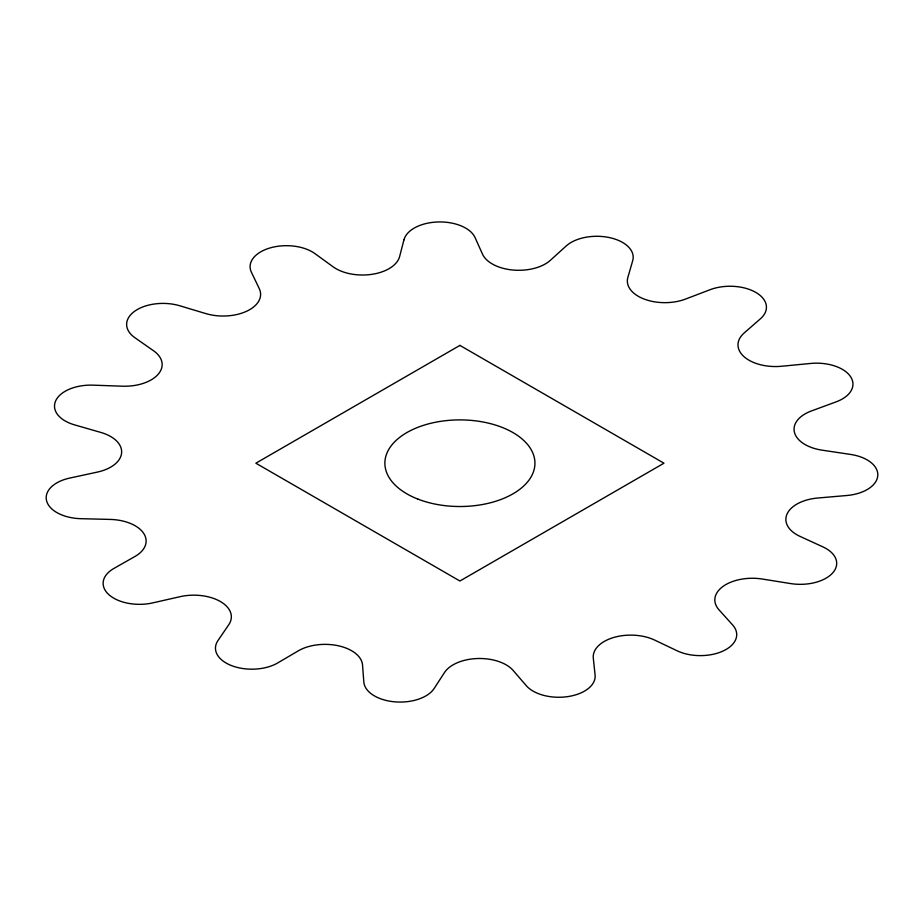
<?xml version="1.0" encoding="UTF-8"?>
<svg xmlns="http://www.w3.org/2000/svg" width="924" height="924" viewBox="0 0 924 924"><rect width="100%" height="100%" fill="white"/><g stroke="black" fill="none" stroke-linecap="round" stroke-linejoin="round"><path stroke-width="1.39" d="M403.961 239.824L399.618 256.56A37.514 21.656 0 0 1 372.233 274.278A37.514 21.656 0 0 1 333.16 266.84L314.911 253.603A36.359 20.986 0 0 0 269.958 247.967A36.359 20.986 0 0 0 251.42 272.28L259.251 288.588A37.514 21.656 0 0 1 246.72 311.203A37.514 21.656 0 0 1 205.786 313.582L179.787 305.775A36.359 20.986 0 0 0 134.742 311.18A36.359 20.986 0 0 0 134.939 337.745L153.58 350.797A37.514 21.656 0 0 1 158.062 374.405A37.514 21.656 0 0 1 122.349 386.197L93.093 385.158A36.359 20.986 0 0 0 55.752 400.681A36.359 20.986 0 0 0 74.648 424.901L100.878 432.455A37.514 21.656 0 0 1 121.598 452.968A37.514 21.656 0 0 1 97.274 472.118L69.82 478.054A36.359 20.986 0 0 0 46.639 500.993A36.359 20.986 0 0 0 80.965 518.687L110.256 519.427A37.514 21.656 0 0 1 143.636 533.298A37.514 21.656 0 0 1 134.916 556.502L113.999 568.375A36.359 20.986 0 0 0 108.997 594.779A36.359 20.986 0 0 0 152.818 602.875L180.088 596.673A37.514 21.656 0 0 1 220.362 601.512A37.514 21.656 0 0 1 228.736 624.763L217.995 640.505A36.359 20.986 0 0 0 232.028 665.8A36.359 20.986 0 0 0 277.754 662.912L298.302 650.842A37.514 21.656 0 0 1 338.507 645.807A37.514 21.656 0 0 1 362.543 665.084L363.825 681.981A36.359 20.986 0 0 0 394.456 701.801A36.359 20.986 0 0 0 434.199 688.426L444.467 672.568A37.514 21.656 0 0 1 477.639 658.523A37.514 21.656 0 0 1 513.178 670.489L526.253 685.643A36.359 20.986 0 0 0 568.202 696.546A36.359 20.986 0 0 0 595.091 674.994L593.3 658.096A37.514 21.656 0 0 1 613.709 637.479A37.514 21.656 0 0 1 654.608 640.066L677.223 650.831A36.359 20.986 0 0 0 723.226 650.946A36.359 20.986 0 0 0 732.605 624.936L719.068 609.921A37.514 21.656 0 0 1 723.192 586.29A37.514 21.656 0 0 1 762.369 579.048L790.621 583.575A36.359 20.986 0 0 0 832.72 572.88A36.359 20.986 0 0 0 822.961 546.916L800.022 536.382A37.514 21.656 0 0 1 787.144 513.825A37.514 21.656 0 0 1 817.832 498.013L846.823 495.507A36.359 20.986 0 0 0 877.754 475.848A36.359 20.986 0 0 0 850.554 454.423L822.175 450.184A37.514 21.656 0 0 1 794.513 432.605A37.514 21.656 0 0 1 811.411 410.961L836.128 401.859A36.359 20.986 0 0 0 850.542 376.634A36.359 20.986 0 0 0 810.591 363.455L781.681 366.251A37.514 21.656 0 0 1 744.028 356.676A37.514 21.656 0 0 1 744.213 332.929L760.394 318.815A36.359 20.986 0 0 0 755.774 292.388A36.359 20.986 0 0 0 710.002 289.732L685.562 299.064A37.514 21.656 0 0 1 644.421 299.168A37.514 21.656 0 0 1 627.858 277.431L632.686 260.741A36.359 20.986 0 0 0 609.863 237.676A36.359 20.986 0 0 0 566.169 245.992L550.415 260.268A37.514 21.656 0 0 1 512.912 270.027A37.514 21.656 0 0 1 482.455 254.054L475.121 237.676A36.359 20.986 0 0 0 438.011 221.968A36.359 20.986 0 0 0 403.961 239.824M459.909 345.403L255.867 463.201L459.909 581.011L663.963 463.201L459.909 345.403M417.856 499.076A75.029 43.312 0 0 0 534.742 466.297A75.029 43.312 0 0 0 427.131 424.243A75.029 43.312 0 0 0 417.856 499.076"/></g></svg>
